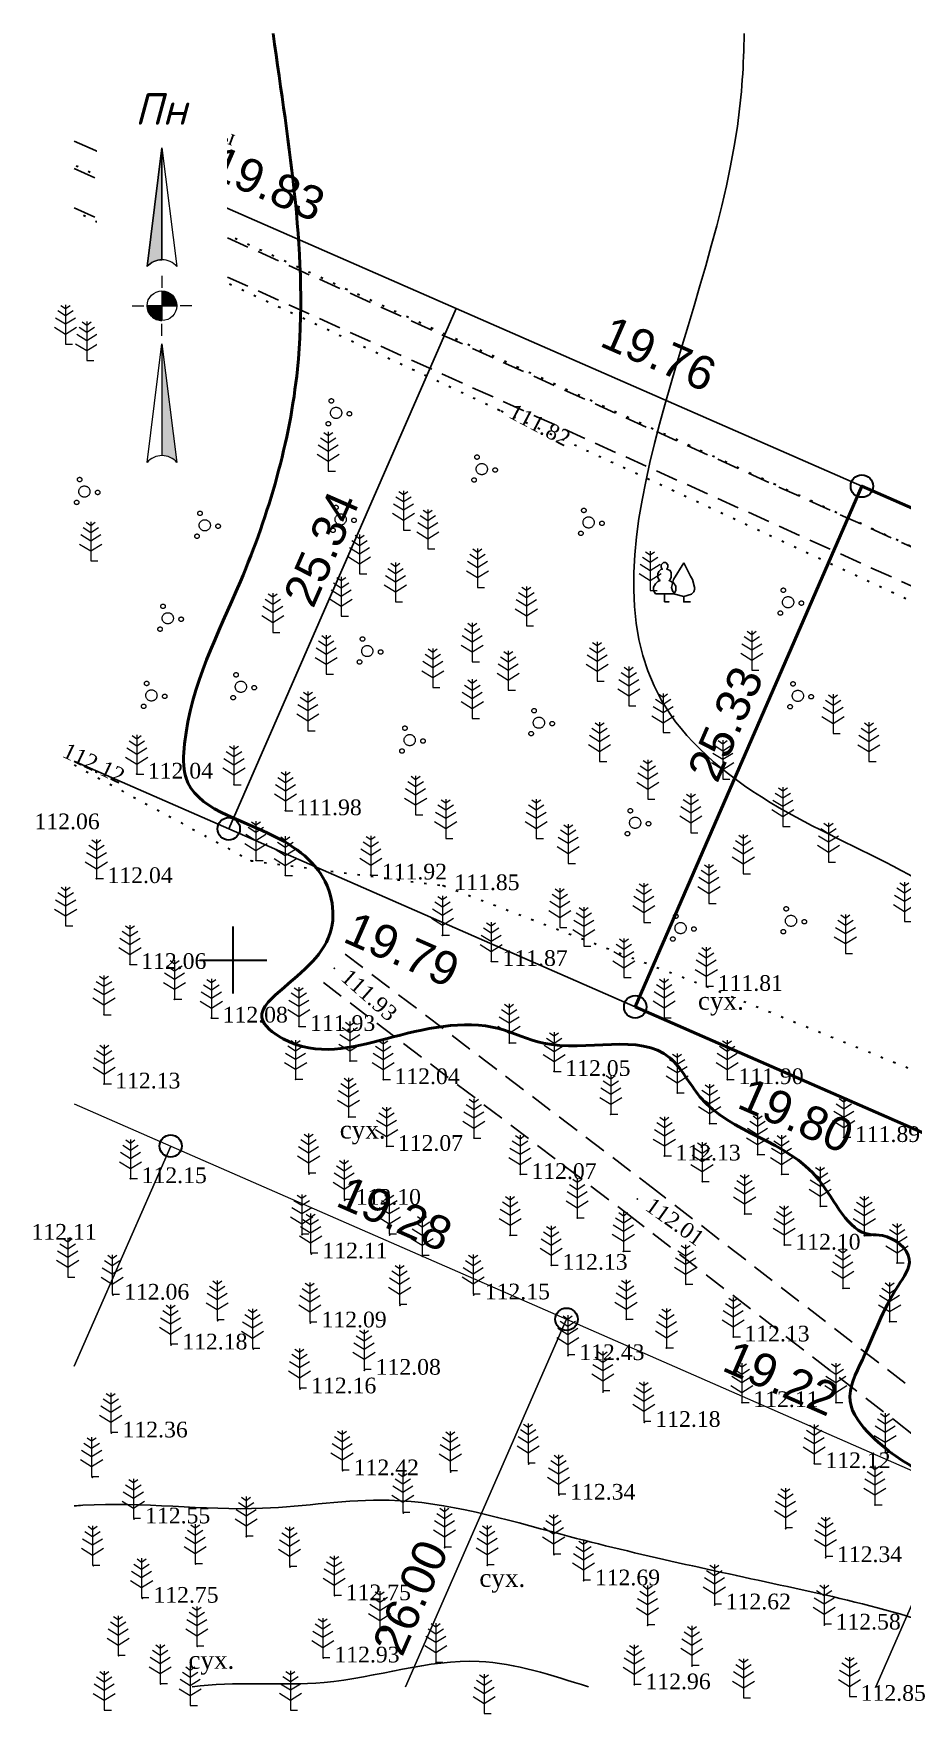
# Model space of a CAD drawing. Header units: millimetres. Extents: x 5405641.1 to 5405726.4, y 5525116.4 to 5525191.3.
# Drawn here: x 5405641.1 to 5405679.9, y 5525116.4 to 5525191.3 of the extents above; entities that cross this region are included whole.
import ezdxf
from ezdxf.enums import TextEntityAlignment as Align

# ---------------------------------------------------------------- set-up
doc = ezdxf.new("R2010")
doc.units = ezdxf.units.MM
doc.set_wipeout_variables(frame=1)
for name, pattern in [('DASHEDX2', [1.5, 1, -0.5]), ('HIDDEN', [0.5, 0, -0.5]), ('суцільна', [50, 50, 0])]:
    doc.linetypes.add(name, pattern=pattern)
for name, color, linetype, lineweight in [('#Лист (текст_ПН)', 250, 'Continuous', 0), ('#Штамп', 250, 'Continuous', 0), ('11900000', 1, 'Continuous', 30), ('Контур', 7, 'HIDDEN', 30), ('ТОЧКИ', 7, 'Continuous', 30), ('усл. знак', 7, 'суцільна', 20)]:
    doc.layers.add(name, color=color, linetype=linetype, lineweight=lineweight)
for name, color, linetype in [('SC007', 7, 'Continuous'), ('горизонтали', 42, 'Continuous'), ('дороги', 7, 'Continuous'), ('Ділянки_Межі', 10, 'Continuous'), ('надписи', 7, 'Continuous'), ('отметки', 7, 'Continuous'), ('промеры', 185, 'Continuous'), ('Растительность', 7, 'Continuous')]:
    doc.layers.add(name, color=color, linetype=linetype)
doc.styles.get("Standard").update_dxf_attribs({"font": 'arial.ttf'})
doc.styles.add('times', font='times.ttf')
doc.styles.add('Мой_Топо', font='isocpeui.ttf')

# ---------------------------------------------------------------- blocks, each defined once
blk = doc.blocks.new('A$C51FE15A3')
at = {"layer": 'Растительность', "color": 94, "lineweight": 0}
for points in [[(-0.201, 1.726), (0, 1.584), (0.201, 1.726)], [(0, 1.75), (0, 0), (0.319, 0)], [(-0.493, 0.753), (0, 0.444), (0.493, 0.753)], [(-0.447, 1.172), (0, 0.895), (0.447, 1.172)], [(-0.343, 1.489), (0, 1.267), (0.343, 1.489)]]:
    blk.add_lwpolyline(points, dxfattribs=at)
blk = doc.blocks.new('A$C72385B22')
at = {"layer": 'усл. знак'}
for centre, radius in [((0, 0), 0.625), ((-0.02, 1.49), 0.25), ((-1.29, -0.64), 0.25), ((1.28, -0.76), 0.25)]:
    blk.add_circle(centre, radius, dxfattribs=at)
blk = doc.blocks.new('A$C2ACB5305')
at = {"layer": 'Растительность'}
blk.add_lwpolyline([(0.2, 0), (0.2, 0), (0, 0), (0, 0.35), (-0.4, 0.35), (-0.5, 0.5), (-0.5, 0.65), (-0.4, 0.8), (-0.3, 0.9), (-0.2, 0.95), (-0.25, 1), (-0.3, 1.1), (-0.3, 1.25), (-0.25, 1.35), (-0.15, 1.45), (-0.1, 1.45), (-0.15, 1.55), (-0.15, 1.65), (-0.05, 1.75), (0.05, 1.75), (0.15, 1.65), (0.15, 1.55), (0.1, 1.45), (0.25, 1.4), (0.3, 1.3), (0.3, 1.1), (0.25, 1), (0.2, 0.95), (0.4, 0.85), (0.5, 0.7), (0.5, 0.5), (0.45, 0.4), (0.4, 0.35), (0, 0.35)], dxfattribs=at)
blk = doc.blocks.new('SYMBOL504')
at = {"layer": 'SC007'}
for points in [[(0, 4.375), (-1.125, 2.5), (-1.375, 1.625), (-1.25, 1.25), (-1, 0.875), (0, 0.625), (0.875, 0.875), (1.125, 1.125), (1.25, 1.5), (1, 2.5), (0.75, 2.875), (0, 4.375)], [(0, 0.625), (0, 0), (0.75, 0)]]:
    blk.add_lwpolyline(points, dxfattribs=at)
blk = doc.blocks.new('*U5')
at = {"color": 0}
for points in [[(-0.113, 0), (-0.109, -0.029), (-0.097, -0.056)], [(-0.113, 0), (-0.097, -0.056), (0, 0)], [(-0.097, -0.056), (0, -0.113), (0, 0)], [(-0.097, -0.056), (-0.08, -0.08), (-0.056, -0.097)], [(-0.097, -0.056), (-0.056, -0.097), (0, -0.113)], [(-0.056, -0.097), (-0.029, -0.109), (0, -0.113)]]:
    blk.add_solid(points, dxfattribs=at)
blk = doc.blocks.new('*U6')
at = {"color": 0}
for points in [[(0, 0), (0.097, 0.056), (0, 0.113)], [(0.097, 0.056), (0.029, 0.109), (0, 0.113)], [(0, 0), (0.113, 0), (0.097, 0.056)], [(0.097, 0.056), (0.056, 0.097), (0.029, 0.109)], [(0.097, 0.056), (0.08, 0.08), (0.056, 0.097)], [(0.113, 0), (0.109, 0.029), (0.097, 0.056)]]:
    blk.add_solid(points, dxfattribs=at)
blk = doc.blocks.new('*U7')
at = {"color": 0}
for points in [[(0, -1.136), (0.021, -1.138), (0, -0.288)], [(0.021, -1.138), (0.042, -1.142), (0, -0.288)], [(0.042, -1.142), (0.062, -1.15), (0, -0.288)], [(0.062, -1.15), (0.081, -1.16), (0, -0.288)], [(0.081, -1.16), (0.098, -1.173), (0, -0.288)], [(0.098, -1.173), (0.113, -1.188), (0, -0.288)]]:
    blk.add_solid(points, dxfattribs=at)
blk = doc.blocks.new('*U8')
at = {"color": 0}
for points in [[(-0.113, 0.297), (-0.098, 0.312), (0, 1.197)], [(-0.098, 0.312), (-0.081, 0.325), (0, 1.197)], [(-0.081, 0.325), (-0.062, 0.335), (0, 1.197)], [(-0.062, 0.335), (-0.042, 0.343), (0, 1.197)], [(-0.042, 0.343), (-0.021, 0.347), (0, 1.197)], [(-0.021, 0.347), (0, 0.349), (0, 1.197)]]:
    blk.add_solid(points, dxfattribs=at)
blk = doc.blocks.new('#Північ')
at = {"color": 7}
blk.add_wipeout([(-2.901, 10.635), (2.901, 10.635), (2.901, -7.981), (-2.901, -7.981)], dxfattribs=at).dxf.layer = '#Лист (текст_ПН)'
at = {"layer": '#Лист (текст_ПН)'}
for p, q in [((-0.663, 1.748), (0, 7.043)), ((0, 7.043), (0, 2.052)), ((0, 7.043), (0.663, 1.748)), ((0, 1.337), (0, 0.807)), ((-1.337, 0), (-0.807, 0)), ((-0.662, 0), (0.662, 0)), ((0, 0.662), (0, -0.662)), ((1.337, 0), (0.807, 0)), ((0, -1.337), (0, -0.807)), ((-0.663, -6.99), (0, -1.695)), ((0, -1.695), (0.663, -6.99)), ((0, -1.695), (0, -6.686))]:
    blk.add_line(p, q, dxfattribs=at)
at = {"layer": '#Лист (текст_ПН)', "flags": 128}
for points in [[(0, 7.043), (-0.663, 1.748, -0.218585), (0, 2.052)], [(0, 0), (-0.662, 0, 0.414214), (0, -0.662)]]:
    blk.add_lwpolyline(points, format="xyb", close=True, dxfattribs=at)
at = {"layer": '#Лист (текст_ПН)'}
blk.add_circle((0, 0), 0.662, dxfattribs=at)
for centre in [(0, 1.178), (0, -7.56)]:
    blk.add_arc(centre, 0.874, 40.67981, 139.32019, dxfattribs=at)
at = {"layer": '#Лист (текст_ПН)', "xscale": 5.883850111352785, "yscale": 5.883850111352785, "zscale": 5.883850111352785}
for name in ['*U8', '*U5', '*U6', '*U7']:
    blk.add_blockref(name, (0, 0), dxfattribs=at)
at = {"layer": '#Лист (текст_ПН)', "style": 'Мой_Топо'}
blk.add_text('Пн', height=1.4, dxfattribs=at).set_placement((-1.217, 8.077))

msp = doc.modelspace()

# ---------------------------------------------------------------- linework, layer by layer
at = {"layer": '11900000', "color": 7}
for points in [[(5405650, 5525148.5, 0), (5405650, 5525151.5, 0)], [(5405650, 5525148.5, 0), (5405650, 5525151.5, 0)], [(5405648.5, 5525150, 0), (5405651.5, 5525150, 0)], [(5405648.5, 5525150, 0), (5405651.5, 5525150, 0)]]:
    msp.add_polyline3d(points, dxfattribs=at)
at = {"layer": 'горизонтали', "color": 32, "lineweight": 50}
msp.add_open_spline([(5405689.415, 5525124.321), (5405688.103, 5525124.879), (5405685.506, 5525125.878), (5405681.593, 5525126.517), (5405678.78, 5525128.29), (5405677.14, 5525130.319), (5405678.433, 5525132.778), (5405679.078, 5525134.709), (5405680.581, 5525136.764), (5405679.317, 5525137.765), (5405677.461, 5525137.677), (5405675.933, 5525141.885), (5405671.392, 5525142.304), (5405669.087, 5525147.106), (5405664.86, 5525145.566), (5405660.992, 5525147.54), (5405656.942, 5525146.548), (5405653.32, 5525145.539), (5405650.775, 5525147.512), (5405652.928, 5525149.325), (5405654.633, 5525150.791), (5405654.315, 5525153.841), (5405651.708, 5525155.999), (5405647.682, 5525156.882), (5405647.897, 5525161.874), (5405650.872, 5525167.39), (5405653.972, 5525178.058), (5405652.475, 5525186.301), (5405651.789, 5525191.33)], degree=3, knots=[105.96729, 105.96729, 105.96729, 105.96729, 109.295341, 114.328997, 117.562212, 119.373022, 121.295181, 124.95847, 126.253236, 127.841823, 128.392206, 131.73989, 138.209537, 140.411202, 146.07904, 148.174705, 153.227417, 157.82412, 159.162557, 160.836072, 164.352656, 165.903468, 169.284781, 174.080527, 175.575155, 183.233051, 193.029137, 208.057434, 208.057434, 208.057434, 208.057434], dxfattribs=at)
at = {"layer": 'горизонтали', "color": 32}
for points, knots in [([(5405672.795, 5525191.33), (5405672.787, 5525189.967), (5405672.093, 5525179.409), (5405663.358, 5525164.876), (5405675.866, 5525155.264), (5405686.057, 5525152.194), (5405683.856, 5525140.284), (5405693.398, 5525136.153), (5405700.485, 5525129.751), (5405707.53, 5525127.613), (5405712.16, 5525123.155), (5405714.208, 5525124.574), (5405716.219, 5525123.916), (5405718.389, 5525122.05), (5405721.837, 5525120.196), (5405724.383, 5525119.592), (5405725.659, 5525119.299)], [54.199122, 54.199122, 54.199122, 54.199122, 58.170722, 84.572332, 91.416886, 103.203288, 110.981143, 120.846627, 130.028893, 139.680741, 144.136834, 145.394523, 146.321009, 150.142365, 154.015644, 157.917018, 157.917018, 157.917018, 157.917018]), ([(5405642.915, 5525125.648), (5405643.041, 5525125.659), (5405645.858, 5525125.863), (5405650.521, 5525125.146), (5405657.722, 5525126.406), (5405665.591, 5525123.977), (5405675.141, 5525121.998), (5405682.753, 5525120.237), (5405686.341, 5525117.862), (5405686.776, 5525117.577)], [207.734307, 207.734307, 207.734307, 207.734307, 208.112251, 216.133304, 221.799072, 229.654194, 240.307675, 251.306516, 252.826277, 252.826277, 252.826277, 252.826277]), ([(5405665.849, 5525117.577), (5405664.218, 5525118.084), (5405660.359, 5525119.405), (5405654.513, 5525117.296), (5405650.051, 5525117.844), (5405648.18, 5525117.577)], [126.276314, 126.276314, 126.276314, 126.276314, 131.302804, 138.280759, 144.110414, 144.110414, 144.110414, 144.110414])]:
    msp.add_open_spline(points, degree=3, knots=knots, dxfattribs=at)
at = {"layer": 'дороги', "color": 7, "linetype": 'DASHEDX2'}
for points, elevation in [([(5405642.915, 5525185.31), (5405682.958, 5525167.213), (5405721.49, 5525152.274), (5405725.659, 5525150.486)], 112.445), ([(5405642.915, 5525183.557), (5405682.485, 5525165.684), (5405720.729, 5525150.864), (5405725.659, 5525148.749)], 112.445), ([(5405654.994, 5525150.267), (5405668.517, 5525139.985), (5405680.553, 5525130.68), (5405697.137, 5525117.577)], 111.93), ([(5405654.026, 5525148.993), (5405667.543, 5525138.715), (5405679.567, 5525129.42), (5405694.556, 5525117.577)], 111.93)]:
    msp.add_lwpolyline(points, dxfattribs=dict(at, elevation=elevation))
at = {"layer": 'Ділянки_Межі'}
msp.add_lwpolyline([(5405642.915, 5525186.526), (5405659.949, 5525179.068), (5405649.808, 5525155.851), (5405642.915, 5525158.869)], dxfattribs=at)
msp.add_lwpolyline([(5405649.808, 5525155.851), (5405659.949, 5525179.068), (5405678.053, 5525171.142), (5405667.94, 5525147.913)], close=True, dxfattribs=at)
at = {"layer": 'Ділянки_Межі', "lineweight": 50}
msp.add_lwpolyline([(5405667.94, 5525147.913), (5405678.053, 5525171.142), (5405696.219, 5525163.189), (5405686.078, 5525139.972)], close=True, dxfattribs=at)
at = {"layer": 'Ділянки_Межі', "lineweight": 0}
for points in [[(5405642.915, 5525143.586), (5405647.215, 5525141.703), (5405642.915, 5525131.88)], [(5405642.915, 5525131.88), (5405647.215, 5525141.703), (5405664.875, 5525133.972), (5405657.685, 5525117.577)], [(5405657.685, 5525117.577), (5405664.875, 5525133.972), (5405682.482, 5525126.263), (5405678.679, 5525117.577)], [(5405678.679, 5525117.577), (5405682.482, 5525126.263), (5405702.322, 5525117.577)]]:
    msp.add_lwpolyline(points, dxfattribs=at)
at = {"layer": 'Контур', "color": 7, "linetype": 'HIDDEN'}
for points, elevation in [([(5405725.18, 5525162.314), (5405721.469, 5525152.282), (5405682.943, 5525167.219), (5405642.915, 5525185.456)], 109.33), ([(5405725.659, 5525145.049), (5405716.14, 5525150.05), (5405696.89, 5525158.3), (5405661.89, 5525174.52), (5405642.915, 5525183.398)], 110.644), ([(5405642.915, 5525158.701), (5405650.794, 5525154.431), (5405659.38, 5525153.32), (5405671.11, 5525148.83), (5405680.38, 5525145.08), (5405688.995, 5525150.728), (5405695.45, 5525145.401), (5405699.954, 5525146.023), (5405706.561, 5525146.246), (5405716.151, 5525141.673), (5405721.412, 5525137.016), (5405721.961, 5525133.634), (5405720.78, 5525125.68), (5405725.659, 5525123.664)], 112.419)]:
    msp.add_lwpolyline(points, dxfattribs=dict(at, elevation=elevation))
at = {"layer": 'отметки', "color": 7}
for p in [(5405661.899, 5525174.519, 111.816), (5405645.697, 5525158.295, 112.04), (5405650.035, 5525157.822, 111.922), (5405652.332, 5525156.662, 111.981), (5405650.794, 5525154.431, 112.018), (5405651.019, 5525154.442, 112.023), (5405643.897, 5525153.634, 112.041), (5405652.328, 5525153.773, 112.018), (5405656.136, 5525153.794, 111.92), (5405659.371, 5525153.319, 111.847), (5405659.341, 5525151.108, 111.948), (5405645.401, 5525149.804, 112.059), (5405654.515, 5525149.622, 111.934), (5405661.52, 5525149.937, 111.871), (5405647.384, 5525148.249, 112.034), (5405671.121, 5525148.824, 111.813), (5405644.237, 5525147.56, 112.069), (5405649.035, 5525147.411, 112.079), (5405669.231, 5525147.415, 111.947), (5405652.934, 5525147.037, 111.934), (5405662.319, 5525146.295, 112.041), (5405655.212, 5525145.501, 112.019), (5405644.242, 5525144.473, 112.132), (5405652.798, 5525144.677, 112.052), (5405656.7, 5525144.665, 112.038), (5405664.321, 5525145.029, 112.047), (5405672.045, 5525144.666, 111.896), (5405669.813, 5525144.074, 112.044), (5405655.15, 5525142.993, 112.103), (5405666.85, 5525143.112, 112.079), (5405671.262, 5525142.705, 112.042), (5405656.851, 5525141.687, 112.068), (5405660.747, 5525142.058, 112.074), (5405677.243, 5525142.083, 111.891), (5405669.239, 5525141.258, 112.13), (5405673.407, 5525141.312, 112.039), (5405645.419, 5525140.248, 112.146), (5405653.385, 5525140.461, 112.1), (5405662.809, 5525140.433, 112.072), (5405670.929, 5525140.116, 112.086), (5405674.478, 5525140.439, 112.046), (5405654.973, 5525139.282, 112.099), (5405668.038, 5525139.342, 112.015), (5405665.352, 5525138.494, 112.096), (5405672.826, 5525138.675, 112.102), (5405676.196, 5525139.012, 112.051), (5405653.08, 5525137.744, 112.1), (5405656.992, 5525137.737, 112.089), (5405662.36, 5525137.72, 112.118), (5405678.163, 5525137.704, 111.997), (5405653.484, 5525136.89, 112.108), (5405667.413, 5525137.006, 112.121), (5405674.585, 5525137.282, 112.099), (5405658.448, 5525136.783, 112.108), (5405664.192, 5525136.386, 112.134), (5405679.622, 5525136.485, 112.016), (5405670.198, 5525135.531, 112.032), (5405677.202, 5525135.351, 112.071), (5405644.637, 5525135.05, 112.055), (5405660.728, 5525135.062, 112.153), (5405649.318, 5525133.905, 112.023), (5405657.447, 5525134.6, 112.123), (5405667.54, 5525133.972, 112.096), (5405679.295, 5525133.862, 111.979), (5405653.443, 5525133.812, 112.09), (5405672.311, 5525133.186, 112.13), (5405647.232, 5525132.827, 112.181), (5405650.897, 5525132.644, 112.061), (5405664.944, 5525132.354, 112.432), (5405669.331, 5525132.692, 112.118), (5405655.861, 5525131.699, 112.077), (5405652.982, 5525130.869, 112.162), (5405666.501, 5525130.729, 112.187), (5405672.707, 5525130.259, 112.107), (5405676.901, 5525130.251, 112.031), (5405668.339, 5525129.373, 112.18), (5405644.569, 5525128.904, 112.361), (5405679.099, 5525128.039, 112.013), (5405654.881, 5525127.215, 112.423), (5405659.708, 5525127.166, 112.287), (5405663.179, 5525127.515, 112.282), (5405675.925, 5525127.531, 112.123), (5405643.715, 5525126.921, 112.411), (5405664.539, 5525126.127, 112.339), (5405678.635, 5525125.686, 112.07), (5405645.575, 5525125.068, 112.55), (5405657.594, 5525125.333, 112.539), (5405650.598, 5525124.274, 112.575), (5405674.652, 5525124.632, 112.37), (5405659.444, 5525123.78, 112.636), (5405664.317, 5525123.465, 112.601), (5405643.758, 5525122.976, 112.616), (5405648.33, 5525123.048, 112.668), (5405652.538, 5525122.924, 112.7), (5405661.349, 5525122.991, 112.733), (5405676.44, 5525123.343, 112.343), (5405665.641, 5525122.305, 112.686), (5405645.945, 5525121.529, 112.748), (5405654.525, 5525121.639, 112.75), (5405671.478, 5525121.233, 112.621), (5405656.558, 5525120.064, 112.919), (5405668.502, 5525120.313, 112.787), (5405676.378, 5525120.332, 112.585), (5405644.892, 5525118.965, 112.91), (5405648.401, 5525119.378, 112.84), (5405654.019, 5525118.865, 112.932), (5405659.057, 5525118.64, 112.951), (5405670.48, 5525118.502, 112.848), (5405646.771, 5525117.701, 112.957), (5405667.899, 5525117.669, 112.962)]:
    msp.add_point(p, dxfattribs=at)
at = {"layer": 'ТОЧКИ'}
for centre in [(5405678.053, 5525171.142), (5405649.804, 5525155.853), (5405667.94, 5525147.913), (5405647.215, 5525141.703, 107.24), (5405664.875, 5525133.972, 107.24)]:
    msp.add_circle(centre, 0.5, dxfattribs=at)

# ---------------------------------------------------------------- block references
at = {"layer": 'Растительность', "color": 7}
for name, p in [('A$C51FE15A3', (5405642.523, 5525177.481, 111.66)), ('A$C51FE15A3', (5405646.885, 5525177.571, 111.537)), ('A$C51FE15A3', (5405643.469, 5525176.742, 111.66)), ('A$C51FE15A3', (5405648.134, 5525176.591, 111.537)), ('A$C51FE15A3', (5405646.92, 5525174.045, 111.66)), ('A$C51FE15A3', (5405645.048, 5525172.987, 112.419)), ('A$C51FE15A3', (5405648.732, 5525172.629, 111.66)), ('A$C51FE15A3', (5405647.152, 5525171.342, 112.419)), ('A$C51FE15A3', (5405654.245, 5525171.809, 111.537)), ('A$C51FE15A3', (5405657.599, 5525169.182, 111.537)), ('A$C51FE15A3', (5405658.685, 5525168.347, 111.537)), ('A$C51FE15A3', (5405643.648, 5525167.806, 111.95)), ('A$C51FE15A3', (5405655.641, 5525167.228, 111.66)), ('A$C51FE15A3', (5405660.899, 5525166.616, 111.537)), ('A$C51FE15A3', (5405657.24, 5525165.978, 111.66)), ('A$C51FE15A3', (5405668.603, 5525166.485, 112.419)), ('A$C2ACB5305', (5405669.249, 5525165.98, 112.419)), ('A$C51FE15A3', (5405654.826, 5525165.344, 112.419)), ('A$C51FE15A3', (5405651.768, 5525164.615, 112.419)), ('A$C51FE15A3', (5405663.082, 5525164.91, 111.537)), ('A$C51FE15A3', (5405660.667, 5525163.299, 111.66)), ('A$C51FE15A3', (5405673.141, 5525162.938, 112.419)), ('A$C51FE15A3', (5405654.155, 5525162.749, 112.419)), ('A$C51FE15A3', (5405658.907, 5525162.154, 112.419)), ('A$C51FE15A3', (5405666.241, 5525162.441, 111.537)), ('A$C51FE15A3', (5405662.275, 5525162.042, 111.66)), ('A$C51FE15A3', (5405667.651, 5525161.338, 111.537)), ('A$C51FE15A3', (5405660.672, 5525160.774, 112.419)), ('A$C51FE15A3', (5405653.338, 5525160.231, 111.95)), ('A$C51FE15A3', (5405669.18, 5525160.144, 111.537)), ('A$C51FE15A3', (5405676.765, 5525160.105, 112.419)), ('A$C51FE15A3', (5405666.348, 5525158.859, 111.66)), ('A$C51FE15A3', (5405678.365, 5525158.854, 112.419)), ('A$C51FE15A3', (5405645.7, 5525158.29, 112.04)), ('A$C51FE15A3', (5405650.04, 5525157.82, 111.92)), ('A$C51FE15A3', (5405671.843, 5525158.062, 111.537)), ('A$C51FE15A3', (5405668.499, 5525157.177, 111.66)), ('A$C51FE15A3', (5405652.34, 5525156.66, 111.98)), ('A$C51FE15A3', (5405658.144, 5525156.474, 111.95)), ('A$C51FE15A3', (5405659.484, 5525155.427, 111.95)), ('A$C51FE15A3', (5405663.523, 5525155.427, 112.419)), ('A$C51FE15A3', (5405670.421, 5525155.675, 111.66)), ('A$C51FE15A3', (5405674.529, 5525155.962, 111.537)), ('A$C51FE15A3', (5405651.02, 5525154.44, 112.02)), ('A$C51FE15A3', (5405664.949, 5525154.312, 112.419)), ('A$C51FE15A3', (5405672.761, 5525153.845, 111.66)), ('A$C51FE15A3', (5405676.562, 5525154.373, 111.537)), ('A$C51FE15A3', (5405643.9, 5525153.63, 112.04)), ('A$C51FE15A3', (5405652.33, 5525153.77, 112.02)), ('A$C51FE15A3', (5405656.14, 5525153.79, 111.92)), ('A$C51FE15A3', (5405671.229, 5525152.522, 112.419)), ('A$C51FE15A3', (5405668.321, 5525151.676, 112.419)), ('A$C51FE15A3', (5405679.95, 5525151.725, 111.537)), ('A$C51FE15A3', (5405642.53, 5525151.52, 112)), ('A$C51FE15A3', (5405659.34, 5525151.11, 111.95)), ('A$C51FE15A3', (5405664.573, 5525151.449, 111.95)), ('A$C51FE15A3', (5405665.645, 5525150.611, 111.95)), ('A$C51FE15A3', (5405677.315, 5525150.286, 111.66)), ('A$C51FE15A3', (5405645.4, 5525149.8, 112.06)), ('A$C51FE15A3', (5405661.51, 5525149.94, 111.87)), ('A$C51FE15A3', (5405667.433, 5525149.213, 111.95)), ('A$C51FE15A3', (5405671.11, 5525148.83, 112.419)), ('A$C51FE15A3', (5405647.39, 5525148.25, 112.03)), ('A$C51FE15A3', (5405644.24, 5525147.56, 112.07)), ('A$C51FE15A3', (5405649.03, 5525147.41, 112.08)), ('A$C51FE15A3', (5405669.23, 5525147.42, 111.95)), ('A$C51FE15A3', (5405652.93, 5525147.04, 111.93)), ('A$C51FE15A3', (5405662.31, 5525146.3, 112.04)), ('A$C51FE15A3', (5405655.21, 5525145.5, 112.02)), ('A$C51FE15A3', (5405664.32, 5525145.03, 112.05)), ('A$C51FE15A3', (5405644.25, 5525144.47, 112.13)), ('A$C51FE15A3', (5405652.79, 5525144.68, 112.05)), ('A$C51FE15A3', (5405656.7, 5525144.67, 112.04)), ('A$C51FE15A3', (5405672.04, 5525144.67, 111.9)), ('A$C51FE15A3', (5405669.81, 5525144.08, 112.04)), ('A$C51FE15A3', (5405655.15, 5525143, 112.1)), ('A$C51FE15A3', (5405666.85, 5525143.12, 112.08)), ('A$C51FE15A3', (5405671.26, 5525142.71, 112.04)), ('A$C51FE15A3', (5405660.74, 5525142.06, 112.07)), ('A$C51FE15A3', (5405677.24, 5525142.09, 111.89)), ('A$C51FE15A3', (5405656.85, 5525141.69, 112.07)), ('A$C51FE15A3', (5405669.24, 5525141.26, 112.13)), ('A$C51FE15A3', (5405673.4, 5525141.32, 112.04)), ('A$C51FE15A3', (5405653.37, 5525140.51, 112.1)), ('A$C51FE15A3', (5405662.8, 5525140.44, 112.07)), ('A$C51FE15A3', (5405674.47, 5525140.44, 112.05)), ('A$C51FE15A3', (5405645.42, 5525140.25, 112.15)), ('A$C51FE15A3', (5405670.92, 5525140.12, 112.09)), ('A$C51FE15A3', (5405654.95, 5525139.33, 112.1)), ('A$C51FE15A3', (5405676.19, 5525139.02, 112.05)), ('A$C51FE15A3', (5405665.35, 5525138.5, 112.1)), ('A$C51FE15A3', (5405672.82, 5525138.68, 112.1)), ('A$C51FE15A3', (5405653.06, 5525137.79, 112.1)), ('A$C51FE15A3', (5405656.97, 5525137.79, 112.09)), ('A$C51FE15A3', (5405662.36, 5525137.72, 112.12)), ('A$C51FE15A3', (5405678.16, 5525137.71, 112)), ('A$C51FE15A3', (5405653.46, 5525136.94, 112.11)), ('A$C51FE15A3', (5405658.43, 5525136.83, 112.11)), ('A$C51FE15A3', (5405667.41, 5525137.01, 112.12)), ('A$C51FE15A3', (5405674.58, 5525137.29, 112.1)), ('A$C51FE15A3', (5405642.62, 5525135.85, 112.13)), ('A$C51FE15A3', (5405664.19, 5525136.39, 112.13)), ('A$C51FE15A3', (5405679.62, 5525136.49, 112.02)), ('A$C51FE15A3', (5405644.61, 5525135.1, 112.05)), ('A$C51FE15A3', (5405660.71, 5525135.11, 112.15)), ('A$C51FE15A3', (5405670.19, 5525135.54, 112.03)), ('A$C51FE15A3', (5405677.2, 5525135.36, 112.07)), ('A$C51FE15A3', (5405657.43, 5525134.65, 112.12)), ('A$C51FE15A3', (5405649.29, 5525133.96, 112.02)), ('A$C51FE15A3', (5405653.42, 5525133.86, 112.09)), ('A$C51FE15A3', (5405667.53, 5525133.98, 112.1)), ('A$C51FE15A3', (5405679.29, 5525133.87, 111.98)), ('A$C51FE15A3', (5405647.21, 5525132.87, 112.18)), ('A$C51FE15A3', (5405672.31, 5525133.19, 112.13)), ('A$C51FE15A3', (5405650.87, 5525132.69, 112.06)), ('A$C51FE15A3', (5405664.93, 5525132.4, 112.43)), ('A$C51FE15A3', (5405669.33, 5525132.7, 112.12)), ('A$C51FE15A3', (5405655.84, 5525131.75, 112.07)), ('A$C51FE15A3', (5405652.96, 5525130.92, 112.16)), ('A$C51FE15A3', (5405666.49, 5525130.79, 112.18)), ('A$C51FE15A3', (5405672.7, 5525130.26, 112.11)), ('A$C51FE15A3', (5405676.89, 5525130.26, 112.03)), ('A$C51FE15A3', (5405668.32, 5525129.43, 112.18)), ('A$C51FE15A3', (5405644.54, 5525128.94, 112.36)), ('A$C51FE15A3', (5405679.09, 5525128.04, 112.01)), ('A$C51FE15A3', (5405643.69, 5525126.96, 112.41)), ('A$C51FE15A3', (5405654.86, 5525127.26, 112.42)), ('A$C51FE15A3', (5405659.69, 5525127.22, 112.28)), ('A$C51FE15A3', (5405663.16, 5525127.57, 112.28)), ('A$C51FE15A3', (5405675.92, 5525127.53, 112.12)), ('A$C51FE15A3', (5405664.52, 5525126.18, 112.34)), ('A$C51FE15A3', (5405657.57, 5525125.37, 112.54)), ('A$C51FE15A3', (5405678.63, 5525125.69, 112.07)), ('A$C51FE15A3', (5405645.55, 5525125.1, 112.55)), ('A$C51FE15A3', (5405674.64, 5525124.69, 112.37)), ('A$C51FE15A3', (5405650.58, 5525124.31, 112.57)), ('A$C51FE15A3', (5405659.43, 5525123.82, 112.63)), ('A$C51FE15A3', (5405664.3, 5525123.51, 112.6)), ('A$C51FE15A3', (5405676.43, 5525123.4, 112.34)), ('A$C51FE15A3', (5405643.73, 5525123.01, 112.61)), ('A$C51FE15A3', (5405648.31, 5525123.08, 112.67)), ('A$C51FE15A3', (5405652.52, 5525122.96, 112.7)), ('A$C51FE15A3', (5405661.33, 5525123.03, 112.73)), ('A$C51FE15A3', (5405654.51, 5525121.67, 112.75)), ('A$C51FE15A3', (5405665.63, 5525122.35, 112.68)), ('A$C51FE15A3', (5405645.92, 5525121.56, 112.75)), ('A$C51FE15A3', (5405671.47, 5525121.28, 112.62)), ('A$C51FE15A3', (5405668.49, 5525120.35, 112.78)), ('A$C51FE15A3', (5405676.37, 5525120.38, 112.58)), ('A$C51FE15A3', (5405648.38, 5525119.41, 112.84)), ('A$C51FE15A3', (5405656.54, 5525120.09, 112.92)), ('A$C51FE15A3', (5405644.87, 5525118.99, 112.91)), ('A$C51FE15A3', (5405654, 5525118.89, 112.93)), ('A$C51FE15A3', (5405659.04, 5525118.67, 112.95)), ('A$C51FE15A3', (5405670.47, 5525118.54, 112.85)), ('A$C51FE15A3', (5405646.75, 5525117.72, 112.96)), ('A$C51FE15A3', (5405667.89, 5525117.7, 112.96)), ('A$C51FE15A3', (5405677.5, 5525117.15, 112.85)), ('A$C51FE15A3', (5405644.25, 5525116.53, 112.94)), ('A$C51FE15A3', (5405648.09, 5525116.74, 113.08)), ('A$C51FE15A3', (5405652.56, 5525116.54, 113.11)), ('A$C51FE15A3', (5405661.2, 5525116.39, 113.16)), ('A$C51FE15A3', (5405672.77, 5525117.08, 112.92))]:
    msp.add_blockref(name, p, dxfattribs=at)
at = {"layer": 'Растительность', "color": 7, "xscale": 0.400000000372529, "yscale": 0.400000000372529, "zscale": 0.400000000372529}
msp.add_blockref('SYMBOL504', (5405670.102, 5525165.973, 111.224), dxfattribs=at)
at = {"layer": 'усл. знак', "color": 7, "linetype": 'суцільна', "lineweight": 13, "xscale": 0.3999999998750298, "yscale": 0.3999999998750298, "zscale": 0.3999999998750298, "rotation": 265.3647753868261}
for p in [(5405654.595, 5525174.41), (5405661.096, 5525171.901), (5405643.366, 5525170.9), (5405648.737, 5525169.393), (5405654.799, 5525169.656), (5405665.86, 5525169.522), (5405674.76, 5525165.963), (5405647.088, 5525165.245), (5405655.986, 5525163.784), (5405646.356, 5525161.803), (5405650.347, 5525162.189), (5405675.195, 5525161.785), (5405663.642, 5525160.587), (5405657.878, 5525159.809), (5405667.937, 5525156.122), (5405669.963, 5525151.422), (5405674.889, 5525151.748)]:
    msp.add_blockref('A$C72385B22', p, dxfattribs=at)

# ---------------------------------------------------------------- texts
at = {"layer": 'надписи', "color": 7, "style": 'times'}
for p in [(5405670.738, 5525148.584, 111.861), (5405654.757, 5525142.836, 111.861), (5405660.987, 5525122.834, 111.861), (5405648.008, 5525119.179, 111.861)]:
    msp.add_text('сух.', height=0.8, dxfattribs=at).set_placement(p, align=Align.TOP_LEFT)
at = {"layer": 'отметки', "color": 7, "style": 'times'}
for s, rotation, p in [('огороды', 339.74095, (5405646.643, 5525188.294, 170.061)), ('111.82', 332.25079, (5405662.557, 5525174.857, 111.816)), ('112.12', 334.49567, (5405642.626, 5525159.724, 112.117)), ('111.93', 318.54702, (5405655.221, 5525149.666, 111.934)), ('112.01', 324.42124, (5405668.736, 5525139.458, 112.015))]:
    msp.add_text(s, height=0.7, rotation=rotation, dxfattribs=at).set_placement(p, align=Align.TOP_LEFT)
for s, p in [('112.04', (5405646.197, 5525158.795, 112.04)), ('111.98', (5405652.832, 5525157.162, 111.981)), ('112.06', (5405641.142, 5525156.535, 112.062)), ('112.04', (5405644.397, 5525154.134, 112.041)), ('111.92', (5405656.636, 5525154.294, 111.92)), ('111.85', (5405659.871, 5525153.819, 111.847)), ('111.87', (5405662.02, 5525150.437, 111.871)), ('112.06', (5405645.901, 5525150.304, 112.059)), ('111.81', (5405671.621, 5525149.324, 111.813)), ('112.08', (5405649.535, 5525147.911, 112.079)), ('111.93', (5405653.434, 5525147.537, 111.934)), ('112.04', (5405657.2, 5525145.165, 112.038)), ('112.05', (5405664.821, 5525145.529, 112.047)), ('111.90', (5405672.545, 5525145.166, 111.896)), ('112.13', (5405644.742, 5525144.973, 112.132)), ('112.07', (5405657.351, 5525142.187, 112.068)), ('111.89', (5405677.743, 5525142.583, 111.891)), ('112.13', (5405669.739, 5525141.758, 112.13)), ('112.15', (5405645.919, 5525140.748, 112.146)), ('112.07', (5405663.309, 5525140.933, 112.072)), ('112.10', (5405655.473, 5525139.782, 112.099)), ('112.11', (5405641.007, 5525138.225, 112.109)), ('112.10', (5405675.085, 5525137.782, 112.099)), ('112.11', (5405653.984, 5525137.39, 112.108)), ('112.13', (5405664.692, 5525136.886, 112.134)), ('112.06', (5405645.137, 5525135.55, 112.055)), ('112.15', (5405661.228, 5525135.562, 112.153)), ('112.09', (5405653.943, 5525134.312, 112.09)), ('112.18', (5405647.732, 5525133.327, 112.181)), ('112.13', (5405672.811, 5525133.686, 112.13)), ('112.43', (5405665.444, 5525132.854, 112.432)), ('112.08', (5405656.361, 5525132.199, 112.077)), ('112.16', (5405653.482, 5525131.369, 112.162)), ('112.11', (5405673.207, 5525130.759, 112.107)), ('112.36', (5405645.069, 5525129.404, 112.361)), ('112.18', (5405668.839, 5525129.873, 112.18)), ('112.12', (5405676.425, 5525128.031, 112.123)), ('112.42', (5405655.381, 5525127.715, 112.423)), ('112.34', (5405665.039, 5525126.627, 112.339)), ('112.55', (5405646.075, 5525125.568, 112.55)), ('112.34', (5405676.94, 5525123.843, 112.343)), ('112.69', (5405666.141, 5525122.805, 112.686)), ('112.75', (5405646.445, 5525122.029, 112.748)), ('112.75', (5405655.025, 5525122.139, 112.75)), ('112.62', (5405671.978, 5525121.733, 112.621)), ('112.58', (5405676.878, 5525120.832, 112.585)), ('112.93', (5405654.519, 5525119.365, 112.932)), ('112.96', (5405668.399, 5525118.169, 112.962)), ('112.85', (5405677.997, 5525117.651, 112.845))]:
    msp.add_text(s, height=0.7, dxfattribs=at).set_placement(p, align=Align.TOP_LEFT)
at = {"layer": 'промеры', "char_height": 1.5, "attachment_point": 1}
for s, insert, rotation in [('19.83', (5405649.445, 5525186.38), 336.35584), ('19.76', (5405666.897, 5525178.79), 336.35584), ('25.34', (5405652.195, 5525166.24), 66.37949), ('25.33', (5405670.223, 5525158.439), 66.37949), ('19.79', (5405655.439, 5525152.214), 336.35584), ('19.80', (5405673.02, 5525144.811), 336.35584), ('19.28', (5405655.119, 5525140.43), 336.35584), ('19.22', (5405672.347, 5525133.088), 336.35584), ('26.00', (5405656.168, 5525119.468), 66.37949)]:
    msp.add_mtext(s, dxfattribs=dict(at, insert=insert, rotation=rotation))

# ---------------------------------------------------------------- next in the draw order: block references
at = {"layer": '#Штамп'}
msp.add_blockref('#Північ', (5405646.828, 5525179.188, 1041.873), dxfattribs=at)

doc.saveas('drawing.dxf')
